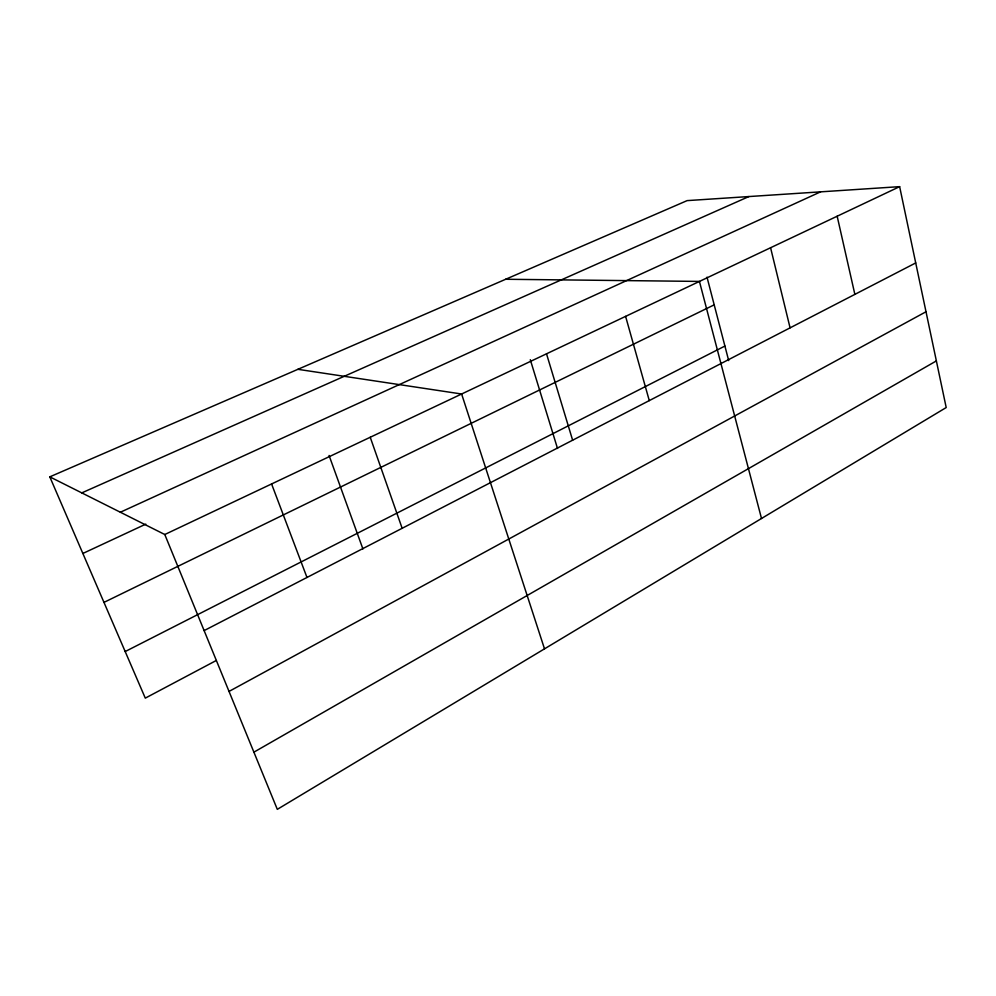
<?xml version="1.0" encoding="UTF-8"?>
<svg xmlns="http://www.w3.org/2000/svg" width="996" height="996" viewBox="0 0 996 996"><rect width="100%" height="100%" fill="white"/><g stroke="black" fill="none" stroke-linecap="round" stroke-linejoin="round"><path stroke-width="1.49" d="M253.893 752.167L936.365 360.913M229.03 691.423L926.006 311.76M216.219 660.522L145.292 698.134L49.8 476.847L687.128 200.619L899.637 186.65L946.2 407.551L277.311 809.35L164.788 534.516L49.8 476.847M204.13 630.605L915.71 262.944M125.197 651.546L724.901 346.06M103.97 602.381L714.207 304.838M164.788 534.516L899.637 186.65M82.867 553.465L145.777 524.133M120.367 512.23L820.592 191.842M81.784 492.883L748.88 196.561M505.657 279.266L699.441 281.42L761.504 518.505M297.891 369.317L461.621 394.005L544.501 648.844M271.584 483.956L306.98 577.468M329.066 455.458L362.905 548.933M370.238 437.269L402.147 528.291M530.295 359.693L557.511 448.474M546.518 353.817L572.625 440.207M625.6 316.379L649.28 400.604M707.011 277.162L728.686 360.602M770.58 247.743L790.077 327.858M837.163 216.219L854.867 294.393"/></g></svg>
